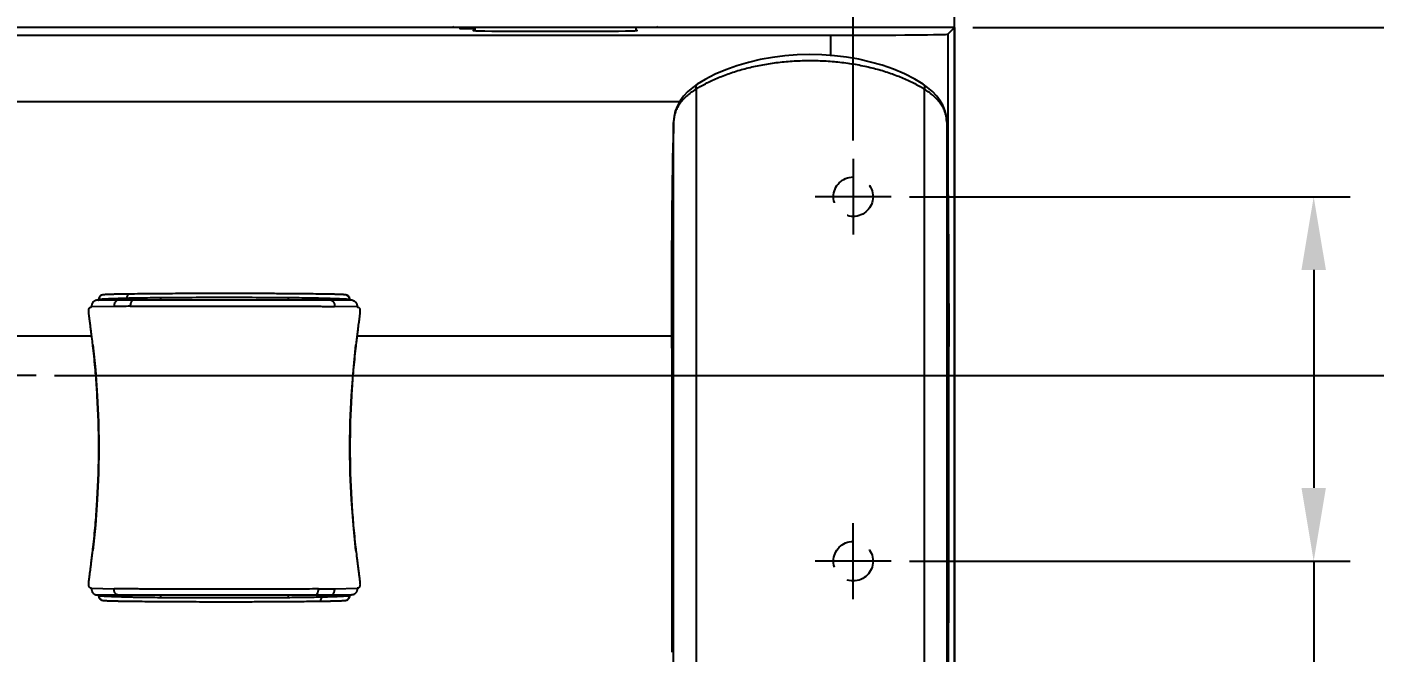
# Model space of a CAD drawing. Header units: millimetres. Extents: x 687 to 1107, y -116 to 478.
# Drawn here: x 813.4 to 859.37, y 126.5 to 147.84 of the extents above; entities that cross this region are included whole.
import ezdxf

# ---------------------------------------------------------------- set-up
doc = ezdxf.new("R2010")
doc.units = ezdxf.units.MM
doc.header["$LTSCALE"] = 0.1
doc.linetypes.add('CENTERX2', pattern=[101.6, 63.5, -12.7, 12.7, -12.7])
doc.linetypes.add('HIDDENX2', pattern=[19.05, 12.7, -6.35])
for name, color, linetype in [('CENTER', 1, 'CENTERX2'), ('DIM', 3, 'Continuous'), ('HIDDEN', 8, 'HIDDENX2')]:
    doc.layers.add(name, color=color, linetype=linetype)
doc.styles.get("Standard").update_dxf_attribs({"font": 'arial.ttf'})
doc.dimstyles.new('ISO-25', dxfattribs={"dimtxt": 2.5, "dimasz": 2.5, "dimexe": 1.25, "dimexo": 0.625, "dimtad": 1, "dimlfac": 5, "dimtxsty": 'Standard', "dimcen": 2.5, "dimadec": 0, "dimazin": 0, "dimtfac": 1, "dimtmove": 0, "dimatfit": 3, "dimfxl": 0, "dimarcsym": 0})

# ---------------------------------------------------------------- blocks, each defined once
blk = doc.blocks.new('*D70')
at = {"layer": 'Defpoints', "color": 0}
for p in [(841.595, 174.875), (758.654, 143.337), (841.595, 143.337)]:
    blk.add_point(p, dxfattribs=at)
at = {"layer": 'DIM', "color": 0, "lineweight": -2}
for p, q in [((758.654, 143.962), (758.654, 176.125)), ((841.595, 143.962), (841.595, 176.125)), ((761.154, 174.875), (839.095, 174.875))]:
    blk.add_line(p, q, dxfattribs=at)
at = {"layer": 'DIM', "color": 0}
for points in [[(761.154, 175.291), (761.154, 174.458), (758.654, 174.875)], [(839.095, 175.291), (839.095, 174.458), (841.595, 174.875)]]:
    blk.add_solid(points, dxfattribs=at)
at = {"layer": 'DIM', "color": 0, "insert": (800.125, 176.776), "char_height": 2.5, "attachment_point": 5}
blk.add_mtext('400', dxfattribs=at)
blk = doc.blocks.new('*D71')
at = {"layer": 'Defpoints', "color": 0}
for p in [(842.891, 142.041), (842.891, 129.6), (857.308, 129.6)]:
    blk.add_point(p, dxfattribs=at)
at = {"layer": 'DIM', "color": 0, "lineweight": -2}
for p, q in [((843.516, 142.041), (858.558, 142.041)), ((857.308, 139.541), (857.308, 132.1)), ((843.516, 129.6), (858.558, 129.6)), ((857.308, 129.6), (857.308, 120.073))]:
    blk.add_line(p, q, dxfattribs=at)
at = {"layer": 'DIM', "color": 0}
for points in [[(856.891, 139.541), (857.725, 139.541), (857.308, 142.041)], [(856.891, 132.1), (857.725, 132.1), (857.308, 129.6)]]:
    blk.add_solid(points, dxfattribs=at)
at = {"layer": 'DIM', "color": 0, "insert": (855.406, 122.492), "char_height": 2.5, "attachment_point": 5, "rotation": 90}
blk.add_mtext('60', dxfattribs=at)
blk = doc.blocks.new('*D72')
at = {"layer": 'Defpoints', "color": 0}
for p in [(845.053, 147.816), (880.874, -59.535), (888.864, -59.535)]:
    blk.add_point(p, dxfattribs=at)
at = {"layer": 'DIM', "color": 0, "lineweight": -2}
for p, q in [((845.678, 147.816), (882.124, 147.816)), ((880.874, 145.316), (880.874, -57.035)), ((888.239, -59.535), (879.624, -59.535))]:
    blk.add_line(p, q, dxfattribs=at)
at = {"layer": 'DIM', "color": 0}
for points in [[(880.457, 145.316), (881.29, 145.316), (880.874, 147.816)], [(880.457, -57.035), (881.29, -57.035), (880.874, -59.535)]]:
    blk.add_solid(points, dxfattribs=at)
at = {"layer": 'DIM', "color": 0, "insert": (878.695, 44.14), "char_height": 2.5, "attachment_point": 5, "rotation": 90}
blk.add_mtext('{\\fGulim|b0|i0|c129|p50;선반까지 높이 }1036,76~1050', dxfattribs=at)
blk = doc.blocks.new('*D74')
at = {"layer": 'Defpoints', "color": 0}
for p in [(813.706, 135.932), (868.909, -59.535), (883.897, -59.535)]:
    blk.add_point(p, dxfattribs=at)
at = {"layer": 'DIM', "color": 0, "lineweight": -2}
for p, q in [((814.331, 135.932), (870.159, 135.932)), ((868.909, 133.432), (868.909, -57.035)), ((883.272, -59.535), (867.659, -59.535))]:
    blk.add_line(p, q, dxfattribs=at)
at = {"layer": 'DIM', "color": 0}
for points in [[(868.492, 133.432), (869.325, 133.432), (868.909, 135.932)], [(868.492, -57.035), (869.325, -57.035), (868.909, -59.535)]]:
    blk.add_solid(points, dxfattribs=at)
at = {"layer": 'DIM', "color": 0, "insert": (867.007, 38.199), "char_height": 2.5, "attachment_point": 5, "rotation": 90}
blk.add_mtext('977.5', dxfattribs=at)
blk = doc.blocks.new('*D75')
at = {"layer": 'Defpoints', "color": 0}
for p in [(845.053, 184.456), (755.196, 130.276), (845.053, 124.405)]:
    blk.add_point(p, dxfattribs=at)
at = {"layer": 'DIM', "color": 0, "lineweight": -2}
for p, q in [((755.196, 130.901), (755.196, 185.706)), ((845.053, 125.03), (845.053, 185.706)), ((757.696, 184.456), (842.553, 184.456))]:
    blk.add_line(p, q, dxfattribs=at)
at = {"layer": 'DIM', "color": 0}
for points in [[(757.696, 184.872), (757.696, 184.039), (755.196, 184.456)], [(842.553, 184.872), (842.553, 184.039), (845.053, 184.456)]]:
    blk.add_solid(points, dxfattribs=at)
at = {"layer": 'DIM', "color": 0, "insert": (800.125, 186.357), "char_height": 2.5, "attachment_point": 5}
blk.add_mtext('450', dxfattribs=at)
blk = doc.blocks.new('*D67')
at = {"layer": 'Defpoints', "color": 0}
for p in [(831.425, 395.825), (883.897, -59.535), (893.168, -59.535)]:
    blk.add_point(p, dxfattribs=at)
at = {"layer": 'DIM', "color": 0, "lineweight": -2}
for p, q in [((832.05, 395.825), (894.418, 395.825)), ((893.168, 393.325), (893.168, -57.035)), ((884.522, -59.535), (894.418, -59.535))]:
    blk.add_line(p, q, dxfattribs=at)
at = {"layer": 'DIM', "color": 0}
for points in [[(892.751, 393.325), (893.585, 393.325), (893.168, 395.825)], [(892.751, -57.035), (893.585, -57.035), (893.168, -59.535)]]:
    blk.add_solid(points, dxfattribs=at)
at = {"layer": 'DIM', "color": 0, "insert": (890.904, 168.145), "char_height": 2.5, "attachment_point": 5, "rotation": 90}
blk.add_mtext('(2280)', dxfattribs=at)

msp = doc.modelspace()

# ---------------------------------------------------------------- linework, layer by layer
for p, q in [((845.0526, 147.8162), (755.1965, 147.8162)), ((827.9652, 147.8162), (827.9252, 147.8562)), ((828.6752, 147.8162), (828.6752, 147.7071)), ((828.6752, 147.8162), (828.6752, 147.7071)), ((834.1753, 147.8162), (834.1753, 147.7071)), ((834.1753, 147.8162), (834.1753, 147.7071)), ((834.8853, 147.8162), (834.9253, 147.8562)), ((844.8254, 147.589), (845.0526, 147.8162)), ((844.8254, 147.589), (844.8254, 142.2977)), ((845.0526, 147.8162), (845.0526, 124.4047)), ((759.4236, 147.5544), (840.8254, 147.5544)), ((840.8254, 146.8608), (840.8254, 147.5544)), ((836.2704, 145.879), (836.1221, 145.774)), ((836.2704, 145.879), (836.2703, 145.8789)), ((844.1285, 145.7744), (843.9805, 145.879)), ((843.9805, 145.879), (843.9805, 145.8789)), ((835.665, 145.2761), (759.4236, 145.2761)), ((836.2304, 145.7116), (836.2304, 121.6533)), ((844.0204, 121.6531), (844.0204, 145.7116)), ((835.4635, 144.5813), (835.4544, 144.1672)), ((835.4637, 144.5814), (835.4635, 144.5765)), ((835.4635, 144.5812), (835.4635, 144.5765)), ((835.4635, 123.7353), (835.4635, 144.5765)), ((844.7873, 144.5819), (844.7872, 144.5869)), ((844.7873, 144.5819), (844.7873, 144.5867)), ((844.7873, 144.5819), (844.7873, 123.7352)), ((824.4734, 138.506), (815.7914, 138.506)), ((815.8426, 138.5073), (815.8438, 138.5127)), ((815.8499, 138.5203), (815.8437, 138.5129)), ((815.85, 138.5206), (815.8524, 138.506)), ((815.8547, 138.5253), (815.8567, 138.5262)), ((815.8547, 138.5258), (815.858, 138.506)), ((815.8749, 138.626), (815.8633, 138.61)), ((815.8749, 138.626), (815.8767, 138.6281)), ((815.875, 138.626), (815.875, 138.6261)), ((815.9428, 138.6791), (815.9427, 138.6791)), ((816.8839, 138.7175), (816.8243, 138.7167)), ((816.966, 138.5738), (816.9718, 138.506)), ((817.948, 138.5881), (817.9515, 138.506)), ((822.308, 138.588), (822.3045, 138.506)), ((823.1546, 138.5059), (823.153, 138.506)), ((823.2898, 138.5738), (823.2841, 138.506)), ((823.5173, 138.5683), (823.5109, 138.506)), ((824.3133, 138.6793), (824.3134, 138.6792)), ((824.383, 138.6238), (824.3824, 138.6246)), ((824.3829, 138.624), (824.3834, 138.6233)), ((824.3852, 138.621), (824.3834, 138.6233)), ((824.3866, 138.6179), (824.3904, 138.6115)), ((824.4064, 138.5206), (824.4039, 138.506)), ((824.4124, 138.5129), (824.4065, 138.5203)), ((824.4124, 138.5127), (824.4135, 138.5073)), ((824.4847, 138.5057), (824.4733, 138.506)), ((816.3664, 138.2917), (815.6031, 138.2766)), ((824.6611, 138.2766), (823.8957, 138.2918)), ((835.3988, 136.8684), (835.399, 137.6987)), ((815.6072, 137.2759), (805.0616, 137.2759)), ((824.6302, 137.054), (824.6219, 136.9828)), ((824.6307, 137.0581), (824.6302, 137.054)), ((835.3989, 137.2759), (824.657, 137.2759)), ((815.6424, 136.9828), (815.6424, 136.9828)), ((824.6219, 136.9828), (824.6219, 136.9828)), ((835.3987, 136.8683), (835.3987, 128.2942)), ((835.3987, 136.8683), (835.3988, 136.8683)), ((835.3988, 136.8684), (835.3988, 128.2942)), ((844.852, 128.0483), (844.8521, 136.9251)), ((815.6336, 129.8935), (815.6341, 129.8982)), ((815.6341, 129.8982), (815.6424, 129.969)), ((815.6424, 129.969), (815.6424, 129.969)), ((824.6219, 129.9689), (824.6219, 129.9689)), ((815.603, 128.6751), (816.3684, 128.66)), ((815.7794, 128.446), (815.7907, 128.4458)), ((815.7907, 128.4458), (824.4727, 128.4458)), ((815.8431, 128.439), (815.8419, 128.4444)), ((815.843, 128.4388), (815.8492, 128.4315)), ((815.8517, 128.4457), (815.8493, 128.4312)), ((815.8561, 128.4255), (815.8539, 128.4265)), ((815.8573, 128.4457), (815.854, 128.426)), ((815.8708, 128.33), (815.874, 128.326)), ((815.874, 128.326), (815.8744, 128.3255)), ((815.9428, 128.2724), (815.9425, 128.2725)), ((816.9711, 128.4458), (816.9653, 128.3779)), ((817.1095, 128.4458), (817.1111, 128.4458)), ((817.951, 128.4458), (817.9475, 128.3637)), ((822.3038, 128.4458), (822.3073, 128.3637)), ((823.2835, 128.4458), (823.2893, 128.3779)), ((823.5103, 128.4458), (823.5168, 128.3834)), ((823.8977, 128.66), (824.6611, 128.6751)), ((824.3129, 128.2725), (824.3132, 128.2726)), ((824.3816, 128.3269), (824.3826, 128.3281)), ((824.3825, 128.3279), (824.3828, 128.3283)), ((824.3828, 128.3283), (824.3934, 128.3435)), ((824.4034, 128.4457), (824.4058, 128.4311)), ((824.406, 128.4314), (824.4119, 128.4388)), ((824.4124, 128.4403), (824.4118, 128.439)), ((824.413, 128.4444), (824.4124, 128.4403)), ((835.3987, 128.2942), (835.3988, 128.2942)), ((816.9502, 128.2334), (817.0234, 128.2325)), ((817.0234, 128.2325), (817.0981, 128.2316)), ((817.0981, 128.2316), (817.1743, 128.2308)), ((817.1743, 128.2308), (817.2522, 128.2299)), ((817.2522, 128.2299), (817.3316, 128.2291)), ((817.3316, 128.2291), (817.4128, 128.2283)), ((817.4128, 128.2283), (817.4956, 128.2275)), ((817.4956, 128.2275), (817.58, 128.2267)), ((817.58, 128.2267), (817.666, 128.2259)), ((817.666, 128.2259), (817.7537, 128.2252)), ((817.7537, 128.2252), (817.8431, 128.2245)), ((817.8431, 128.2245), (817.9342, 128.2238)), ((817.9342, 128.2238), (818.027, 128.2231)), ((818.027, 128.2231), (818.1215, 128.2224)), ((818.1215, 128.2224), (818.2178, 128.2218)), ((818.2178, 128.2218), (818.3158, 128.2212)), ((818.3158, 128.2212), (818.4157, 128.2206)), ((818.4157, 128.2206), (818.5173, 128.22)), ((818.5173, 128.22), (818.6208, 128.2195)), ((818.6208, 128.2195), (818.7261, 128.219)), ((818.7261, 128.219), (818.8332, 128.2185)), ((818.8332, 128.2185), (818.9422, 128.218)), ((818.9422, 128.218), (819.0531, 128.2176)), ((819.0531, 128.2176), (819.1658, 128.2173)), ((819.1658, 128.2173), (819.2804, 128.2169)), ((819.2804, 128.2169), (819.397, 128.2166)), ((823.3708, 128.2342), (823.4305, 128.235)), ((844.852, 128.0482), (844.852, 128.0483)), ((844.8501, 127.2847), (844.8504, 127.3629)), ((844.8485, 126.9713), (844.8489, 127.0357)), ((844.8489, 127.0357), (844.8501, 127.2847))]:
    msp.add_line(p, q)
for points in [[(843.9805, 145.8789), (843.6956, 146.0515), (843.3421, 146.2323), (842.971, 146.3901), (842.5851, 146.5256), (842.1876, 146.6391), (841.7806, 146.7312), (841.3681, 146.8021), (840.9497, 146.8521), (840.5274, 146.8816), (840.1043, 146.891), (839.6815, 146.8799), (839.2581, 146.848), (838.8361, 146.7951), (838.4226, 146.7218), (838.0178, 146.6274), (837.6236, 146.5117), (837.2447, 146.3756), (836.8823, 146.2191), (836.5386, 146.0419), (836.2703, 145.8789)], [(836.1221, 145.774), (835.9508, 145.6289), (835.8067, 145.4769), (835.6872, 145.3158), (835.5918, 145.1453), (835.5217, 144.9633), (835.4786, 144.766), (835.4635, 144.5813)], [(844.7873, 144.5868), (844.7723, 144.7708), (844.7299, 144.9659), (844.6608, 145.1463), (844.5657, 145.3157), (844.4461, 145.4763), (844.3015, 145.6284), (844.1285, 145.7744)], [(835.4544, 144.1672), (835.4451, 143.6721), (835.4366, 143.1493), (835.429, 142.5973), (835.4222, 142.0151), (835.4162, 141.3984), (835.4109, 140.7421), (835.4064, 140.0438), (835.4028, 139.3043), (835.4003, 138.518), (835.399, 137.6736), (835.3987, 136.8684)], [(815.8633, 138.61), (815.8546, 138.5939), (815.8486, 138.579), (815.845, 138.5664), (815.8428, 138.5558), (815.8416, 138.5471), (815.8409, 138.5397), (815.8406, 138.533), (815.8404, 138.527), (815.8404, 138.5213), (815.8405, 138.5158), (815.8406, 138.5103), (815.8408, 138.506)], [(815.9428, 138.6791), (815.9356, 138.676), (815.9205, 138.668), (815.904, 138.6567), (815.8896, 138.6436), (815.8792, 138.6316), (815.8722, 138.6218), (815.8686, 138.616), (815.8682, 138.6154)], [(816.8243, 138.7167), (816.7861, 138.7162), (816.7488, 138.7157), (816.7125, 138.7152), (816.677, 138.7146), (816.6426, 138.7141), (816.6091, 138.7135), (816.5767, 138.713), (816.5453, 138.7124), (816.515, 138.7118), (816.4858, 138.7112), (816.4576, 138.7106), (816.4303, 138.7101), (816.4041, 138.7095), (816.3789, 138.7088), (816.3545, 138.7082), (816.3311, 138.7076), (816.3086, 138.707), (816.287, 138.7064), (816.2663, 138.7058), (816.2464, 138.7051), (816.2273, 138.7045), (816.2091, 138.7039), (816.1918, 138.7033), (816.1752, 138.7026), (816.1594, 138.702), (816.1444, 138.7014), (816.1302, 138.7008), (816.1166, 138.7001), (816.1038, 138.6995), (816.0917, 138.6989), (816.0803, 138.6983), (816.0695, 138.6976), (816.0594, 138.697), (816.0499, 138.6964), (816.041, 138.6957), (816.0327, 138.6951), (816.0249, 138.6945), (816.0176, 138.6938), (816.0108, 138.6932), (816.0043, 138.6925), (815.9982, 138.6918), (815.9923, 138.691), (815.9866, 138.6902), (815.9808, 138.6893), (815.9748, 138.6882), (815.9683, 138.6869), (815.9611, 138.6851), (815.9526, 138.6826), (815.9427, 138.6791)], [(823.1645, 138.72), (823.1162, 138.7205), (823.067, 138.7211), (823.0171, 138.7216), (822.9662, 138.7222), (822.9146, 138.7227), (822.8621, 138.7232), (822.8088, 138.7238), (822.7546, 138.7243), (822.6996, 138.7248), (822.6438, 138.7253), (822.5872, 138.7258), (822.5297, 138.7263), (822.4714, 138.7268), (822.4123, 138.7273), (822.3524, 138.7277), (822.2917, 138.7282), (822.2302, 138.7286), (822.1679, 138.7291), (822.1047, 138.7295), (822.0408, 138.7299), (821.9761, 138.7304), (821.9107, 138.7308), (821.8444, 138.7311), (821.7774, 138.7315), (821.7097, 138.7319), (821.6412, 138.7322), (821.5719, 138.7326), (821.5019, 138.7329), (821.4312, 138.7332), (821.3596, 138.7335), (821.2873, 138.7338), (821.2143, 138.734), (821.1404, 138.7343), (821.0657, 138.7345), (820.9902, 138.7348), (820.9139, 138.735), (820.8368, 138.7351), (820.7588, 138.7353), (820.68, 138.7355), (820.6004, 138.7356), (820.52, 138.7357), (820.4388, 138.7358), (820.3568, 138.7359), (820.274, 138.7359), (820.1903, 138.7359), (820.1059, 138.736), (820.0206, 138.7359), (819.9346, 138.7359), (819.8478, 138.7358), (819.7603, 138.7357), (819.672, 138.7356), (819.583, 138.7355), (819.4932, 138.7353), (819.4028, 138.7351), (819.3116, 138.7349), (819.2198, 138.7346), (819.1273, 138.7343), (819.0341, 138.734), (818.9402, 138.7337), (818.8456, 138.7333), (818.7504, 138.7329), (818.6546, 138.7324), (818.5582, 138.7319), (818.4613, 138.7314), (818.3639, 138.7309), (818.2661, 138.7303), (818.1678, 138.7296), (818.069, 138.729), (817.9698, 138.7282), (817.8702, 138.7275), (817.7703, 138.7267), (817.6701, 138.7258), (817.5697, 138.7249), (817.4692, 138.724), (817.3686, 138.723), (817.2679, 138.722), (817.1672, 138.7209), (817.0667, 138.7197), (816.9663, 138.7185), (816.8839, 138.7175)], [(824.3133, 138.6793), (824.3031, 138.6829), (824.2943, 138.6854), (824.2869, 138.6872), (824.2802, 138.6885), (824.274, 138.6896), (824.268, 138.6905), (824.2621, 138.6913), (824.256, 138.692), (824.2497, 138.6927), (824.2431, 138.6934), (824.2361, 138.6941), (824.2286, 138.6947), (824.2207, 138.6953), (824.2123, 138.696), (824.2033, 138.6966), (824.1938, 138.6972), (824.1836, 138.6978), (824.1728, 138.6984), (824.1614, 138.699), (824.1492, 138.6997), (824.1364, 138.7003), (824.1227, 138.7009), (824.1083, 138.7015), (824.0929, 138.7022), (824.0767, 138.7028), (824.0596, 138.7034), (824.0415, 138.7041), (824.0224, 138.7047), (824.0022, 138.7054), (823.9809, 138.706), (823.9586, 138.7067), (823.9352, 138.7073), (823.9106, 138.708), (823.885, 138.7086), (823.8581, 138.7093), (823.8301, 138.7099), (823.8009, 138.7106), (823.7704, 138.7112), (823.7386, 138.7119), (823.7055, 138.7125), (823.6711, 138.7131), (823.6353, 138.7137), (823.5981, 138.7143), (823.5596, 138.7149), (823.5198, 138.7155), (823.4787, 138.7161), (823.4365, 138.7166), (823.3933, 138.7172), (823.3492, 138.7178), (823.3043, 138.7183), (823.2585, 138.7189), (823.1645, 138.72)], [(824.3906, 138.6111), (824.3882, 138.6154), (824.3822, 138.6249), (824.3724, 138.6376), (824.3577, 138.6523), (824.3401, 138.6655), (824.3231, 138.675), (824.3134, 138.6792)], [(824.4155, 138.5303), (824.4152, 138.5368), (824.4147, 138.544), (824.4138, 138.5524), (824.412, 138.5625), (824.4089, 138.5747), (824.4037, 138.5893), (824.3958, 138.6052), (824.3852, 138.621)], [(824.4151, 138.506), (824.4152, 138.5078), (824.4154, 138.5134), (824.4155, 138.5188)], [(824.4155, 138.5188), (824.4156, 138.5244), (824.4155, 138.5303)], [(815.6424, 136.9828), (815.73, 136.1261), (815.7945, 135.2443), (815.8332, 134.3609), (815.8462, 133.4768), (815.8333, 132.5927), (815.7946, 131.7093), (815.7301, 130.8275), (815.6424, 129.969)], [(824.6219, 129.9689), (824.5345, 130.8256), (824.47, 131.7074), (824.4313, 132.5908), (824.4184, 133.4749), (824.4312, 134.359), (824.4699, 135.2424), (824.5343, 136.1242), (824.6219, 136.9828)], [(815.8402, 128.4458), (815.8402, 128.4451), (815.84, 128.4394), (815.8398, 128.4337), (815.8398, 128.428), (815.8398, 128.4219)], [(815.8398, 128.4219), (815.8401, 128.4153), (815.8406, 128.4081), (815.8416, 128.3995), (815.8434, 128.3893), (815.8465, 128.377), (815.8518, 128.3622), (815.8599, 128.3461), (815.8708, 128.33)], [(815.8698, 128.3327), (815.8668, 128.3376), (815.8676, 128.3363), (815.8712, 128.3305), (815.8782, 128.3205), (815.8887, 128.3083), (815.9032, 128.2952), (815.9198, 128.2837), (815.935, 128.2757), (815.9428, 128.2724)], [(815.9425, 128.2725), (815.9527, 128.2688), (815.9615, 128.2663), (815.9689, 128.2646), (815.9756, 128.2632), (815.9818, 128.2621), (815.9879, 128.2612), (815.9939, 128.2604), (816, 128.2597), (816.0063, 128.259), (816.013, 128.2583), (816.0201, 128.2576), (816.0276, 128.257), (816.0355, 128.2564), (816.044, 128.2557), (816.053, 128.2551), (816.0625, 128.2545), (816.0727, 128.2539), (816.0834, 128.2533), (816.0947, 128.2527), (816.1067, 128.252), (816.1193, 128.2514), (816.1326, 128.2508), (816.1466, 128.2502), (816.1613, 128.2496), (816.1766, 128.249), (816.1927, 128.2484), (816.2096, 128.2478), (816.2271, 128.2472), (816.2454, 128.2466), (816.2645, 128.246), (816.2844, 128.2454), (816.305, 128.2448), (816.3263, 128.2442), (816.3484, 128.2436), (816.3713, 128.2431), (816.3949, 128.2425), (816.4193, 128.2419), (816.4444, 128.2414), (816.4703, 128.2408), (816.497, 128.2402), (816.5246, 128.2397), (816.5529, 128.2392), (816.582, 128.2386), (816.612, 128.2381), (816.6428, 128.2376), (816.6744, 128.2371), (816.7068, 128.2366), (816.7398, 128.2362), (816.7736, 128.2357), (816.808, 128.2352), (816.8429, 128.2348), (816.8783, 128.2343), (816.9502, 128.2334)], [(823.4305, 128.235), (823.4687, 128.2355), (823.506, 128.236), (823.5424, 128.2366), (823.5778, 128.2371), (823.6123, 128.2376), (823.6458, 128.2382), (823.6783, 128.2388), (823.7096, 128.2393), (823.74, 128.2399), (823.7693, 128.2405), (823.7975, 128.2411), (823.8248, 128.2417), (823.851, 128.2423), (823.8763, 128.2429), (823.9007, 128.2435), (823.9241, 128.2441), (823.9466, 128.2447), (823.9683, 128.2453), (823.989, 128.246), (824.0089, 128.2466), (824.028, 128.2472), (824.0462, 128.2478), (824.0636, 128.2485), (824.0802, 128.2491), (824.096, 128.2497), (824.1111, 128.2503), (824.1253, 128.251), (824.1389, 128.2516), (824.1517, 128.2522), (824.1638, 128.2528), (824.1753, 128.2535), (824.1861, 128.2541), (824.1962, 128.2547), (824.2057, 128.2554), (824.2146, 128.256), (824.223, 128.2566), (824.2308, 128.2573), (824.2381, 128.2579), (824.245, 128.2586), (824.2514, 128.2592), (824.2576, 128.2599), (824.2635, 128.2607), (824.2692, 128.2615), (824.275, 128.2624), (824.2809, 128.2635), (824.2874, 128.2648), (824.2946, 128.2665), (824.303, 128.269), (824.3129, 128.2725)], [(824.3132, 128.2726), (824.3222, 128.2765), (824.339, 128.2858), (824.3565, 128.2988), (824.3712, 128.3134), (824.381, 128.3259), (824.3871, 128.3354), (824.3897, 128.3399), (824.3899, 128.3402)], [(824.3934, 128.3435), (824.4018, 128.3596), (824.4076, 128.3745), (824.411, 128.387), (824.413, 128.3974), (824.4141, 128.4059), (824.4147, 128.4132), (824.415, 128.4197), (824.4151, 128.4256), (824.4151, 128.4312), (824.415, 128.4366), (824.4148, 128.4421), (824.4147, 128.4458)], [(819.397, 128.2166), (819.456, 128.2165), (819.5155, 128.2164), (819.5754, 128.2163), (819.6359, 128.2162), (819.6967, 128.2161), (819.7581, 128.216), (819.8198, 128.2159), (819.8821, 128.2159), (819.9448, 128.2158), (820.008, 128.2158), (820.0716, 128.2158), (820.1357, 128.2158), (820.2003, 128.2158), (820.2653, 128.2158), (820.3307, 128.2158), (820.3966, 128.2159), (820.4629, 128.216), (820.5296, 128.216), (820.5967, 128.2161), (820.6643, 128.2162), (820.7323, 128.2164), (820.8007, 128.2165), (820.8695, 128.2167), (820.9387, 128.2168), (821.0083, 128.217), (821.0784, 128.2172), (821.1488, 128.2175), (821.2195, 128.2177), (821.2907, 128.218), (821.3623, 128.2182), (821.4343, 128.2185), (821.5066, 128.2189), (821.5793, 128.2192), (821.6523, 128.2196), (821.7257, 128.2199), (821.7993, 128.2203), (821.8731, 128.2208), (821.9473, 128.2212), (822.0217, 128.2217), (822.0965, 128.2222), (822.1714, 128.2227), (822.2467, 128.2232), (822.3221, 128.2238), (822.3978, 128.2244), (822.4736, 128.225), (822.5496, 128.2256), (822.6257, 128.2263), (822.702, 128.227), (822.7783, 128.2277), (822.8547, 128.2284), (822.9311, 128.2292), (823.0075, 128.23), (823.0839, 128.2308), (823.1602, 128.2317), (823.2365, 128.2326), (823.3127, 128.2335), (823.3708, 128.2342)], [(844.8244, 124.9938), (844.8283, 125.1627), (844.8321, 125.3608), (844.8357, 125.5879), (844.839, 125.8403), (844.842, 126.1151), (844.8447, 126.412), (844.847, 126.7284), (844.849, 127.0601), (844.8506, 127.4048), (844.8516, 127.7605), (844.852, 128.0482)]]:
    msp.add_lwpolyline(points)
for centre, radius, start, end in [((838.5981, 141.9528), 4.4423, 120.71408, 122.20759), ((841.5538, 141.7951), 4.6284, 57.79684, 59.23113), ((974.6707, 141.3012), 139.2457, 178.652194, 178.937898), ((815.9818, 138.5357), 0.1399, 140.88671, 189.44449), ((815.9765, 138.5402), 0.133, 139.83629, 140.96263), ((815.9929, 138.554), 0.1348, 111.86163, 114.52738), ((817.8619, 95.9904), 42.5928, 91.20532, 91.42307), ((822.5795, 104.1799), 34.4012, 88.43813, 88.81675), ((824.2757, 138.5367), 0.1382, 33.16132, 38.82005), ((824.2742, 138.5356), 0.1401, 350.58116, 33.174), ((824.4726, 138.3261), 0.1799, 81.27073, 89.97038), ((817.4252, 86.9842), 51.3181, 90.56343, 91.18229), ((785.5413, 133.4724), 30.3051, 6.45094, 6.65168), ((785.5325, 133.4715), 30.314, 5.0104, 6.45091), ((854.765, 133.4714), 30.3469, 173.58238, 174.99666), ((854.7549, 133.4725), 30.3367, 173.3553, 173.58232), ((785.5372, 133.4718), 30.3092, 3.70391, 5.01049), ((854.7579, 133.472), 30.3398, 174.9966, 176.37856), ((785.5553, 133.473), 30.2911, 3.34696, 3.70382), ((785.6198, 133.4758), 30.2266, 356.65313, 3.34879), ((854.6761, 133.4759), 30.2579, 176.65664, 183.34538), ((854.7393, 133.4732), 30.3212, 176.37866, 176.65846), ((785.5379, 133.4798), 30.3085, 354.99138, 356.37459), ((785.5565, 133.4786), 30.2899, 356.3747, 356.65495), ((854.7406, 133.4787), 30.3225, 183.34355, 183.70038), ((854.7587, 133.4799), 30.3406, 183.70046, 185.00536), ((785.5309, 133.4804), 30.3155, 353.57555, 354.99144), ((854.7635, 133.4803), 30.3455, 185.00527, 186.44546), ((785.5411, 133.4793), 30.3053, 353.34838, 353.57549), ((854.7548, 133.4793), 30.3366, 186.44549, 186.64486), ((815.7915, 128.6283), 0.1825, 261.00401, 269.94845), ((815.9811, 128.4161), 0.1399, 170.63395, 219.10796), ((815.9758, 128.4116), 0.133, 219.03661, 220.04102), ((815.9922, 128.3978), 0.1348, 245.49587, 248.36764), ((822.3851, 171.3853), 43.0168, 271.2045, 271.41979), ((822.8381, 180.0364), 51.3871, 270.56347, 271.18156), ((822.8504, 152.4908), 24.1165, 271.42696, 271.5831), ((824.2753, 128.4145), 0.1378, 321.25818, 327.07372), ((1056.5509, 128.2279), 221.1522, 179.982804, 180.448461), ((606.9074, 128.2704), 237.9447, 359.781475, 359.946523), ((673.1804, 127.8721), 171.6705, 359.261223, 359.699343)]:
    msp.add_arc(centre, radius, start, end)
for centre, major_axis, start_param, end_param in [((829.1252, 147.7883), (0.955, 0), -4.2210199, -2.0625307), ((831.4252, 147.7115), (2.8001, 0), 2.9526986, 6.4720793), ((840.8254, 147.5893), (4.0001, 0), -1.5707963, -0.0087266)]:
    msp.add_ellipse(centre, major_axis=major_axis, ratio=0.0087269, start_param=start_param, end_param=end_param)
for points, knots in [([(836.3292, 145.772), (836.4487, 145.843), (836.7021, 145.9786), (837.1081, 146.1571), (837.5483, 146.3144), (837.9363, 146.4242), (838.2603, 146.4991), (838.5998, 146.5663), (838.9485, 146.6186), (839.3039, 146.6558), (839.5743, 146.6759), (839.8459, 146.6881), (840.1186, 146.6922), (840.3921, 146.6882), (840.6654, 146.6763), (840.9371, 146.6565), (841.2056, 146.6289), (841.4699, 146.5935), (841.7294, 146.5506), (841.9835, 146.5004), (842.3107, 146.4252), (842.7011, 146.3154), (843.1423, 146.1582), (843.5484, 145.9795), (843.8018, 145.8434), (843.9216, 145.772)], [0, 0, 0, 0, 0.0527827, 0.109014, 0.1682798, 0.2301791, 0.2620296, 0.2945134, 0.3616199, 0.3958373, 0.4301858, 0.464578, 0.499078, 0.5337357, 0.5684215, 0.602961, 0.6371801, 0.6709293, 0.7042023, 0.7370284, 0.7693028, 0.8316576, 0.8909122, 0.9470273, 1, 1, 1, 1]), ([(836.2216, 145.7829), (836.2209, 145.7708), (836.2221, 145.7467), (836.2271, 145.7231), (836.2304, 145.7116)], [0, 0, 0, 0, 0.5039115, 1, 1, 1, 1]), ([(836.2703, 145.8789), (836.263, 145.8741), (836.2494, 145.8622), (836.2343, 145.839), (836.2248, 145.812), (836.2221, 145.7927), (836.2216, 145.7829)], [0, 0, 0, 0, 0.2352011, 0.4795411, 0.735279, 1, 1, 1, 1]), ([(843.9805, 145.8789), (843.9864, 145.8751), (843.9975, 145.8659), (844.0108, 145.8486), (844.0208, 145.8283), (844.0271, 145.8059), (844.0299, 145.7823), (844.0294, 145.7582), (844.0263, 145.7345), (844.0226, 145.7191), (844.0204, 145.7115)], [0, 0, 0, 0, 0.1144832, 0.2322201, 0.3543178, 0.480782, 0.6103112, 0.7412448, 0.8719341, 1, 1, 1, 1]), ([(836.2304, 145.7116), (836.1701, 145.6748), (836.0561, 145.5988), (835.9015, 145.4735), (835.7697, 145.3412), (835.6779, 145.2242), (835.6168, 145.1283), (835.5774, 145.0558), (835.5439, 144.9815), (835.5069, 144.8796), (835.4754, 144.7462), (835.4653, 144.6367), (835.4637, 144.5814)], [0, 0, 0, 0, 0.1483825, 0.2873213, 0.4174945, 0.5399329, 0.5987104, 0.6563, 0.7131549, 0.7697575, 0.8836827, 1, 1, 1, 1]), ([(844.7872, 144.5869), (844.7856, 144.6425), (844.7757, 144.7519), (844.744, 144.8849), (844.7071, 144.986), (844.6735, 145.0598), (844.6341, 145.1318), (844.5729, 145.2271), (844.481, 145.343), (844.3491, 145.4743), (844.1944, 145.599), (844.0806, 145.6748), (844.0204, 145.7116)], [0, 0, 0, 0, 0.117171, 0.2306679, 0.2870526, 0.343761, 0.4012426, 0.4599208, 0.582146, 0.7122321, 0.8513155, 1, 1, 1, 1]), ([(844.7873, 144.5819), (844.793, 144.3463), (844.8034, 143.8433), (844.8164, 143.042), (844.8276, 142.1554), (844.8369, 141.1955), (844.8441, 140.1769), (844.8483, 139.2979), (844.8505, 138.5771), (844.8516, 138.0295), (844.8521, 137.4785), (844.8521, 137.1099), (844.8521, 136.9251)], [0, 0, 0, 0, 0.0923491, 0.1971094, 0.313968, 0.439733, 0.5731879, 0.7130713, 0.7840963, 0.8555903, 0.9275997, 1, 1, 1, 1]), ([(835.399, 137.6987), (835.3995, 138.2739), (835.4023, 139.3978), (835.412, 141.0219), (835.4247, 142.2982), (835.4377, 143.2355), (835.445, 143.6726), (835.4489, 143.8823)], [0, 0, 0, 0, 0.2790756, 0.5452441, 0.78792, 0.8982608, 1, 1, 1, 1]), ([(815.7914, 138.506), (815.7789, 138.506), (815.7597, 138.5039), (815.7345, 138.4972), (815.7154, 138.4898), (815.6967, 138.4798), (815.6726, 138.4634), (815.6512, 138.4428), (815.6337, 138.4187), (815.6226, 138.3992), (815.6137, 138.3788), (815.6071, 138.3579), (815.6029, 138.337), (815.6003, 138.3099), (815.6012, 138.2897), (815.6031, 138.2766)], [0, 0, 0, 0, 0.1119028, 0.1710868, 0.2322193, 0.2952843, 0.3599107, 0.4918042, 0.5585758, 0.6253712, 0.6916868, 0.7569366, 0.8206149, 0.8825487, 1, 1, 1, 1]), ([(815.8546, 138.5256), (815.8534, 138.5249), (815.8515, 138.5234), (815.8504, 138.5213), (815.8499, 138.5204)], [0, 0, 0, 0, 0.5731697, 1, 1, 1, 1]), ([(815.8901, 138.6421), (815.8757, 138.6259), (815.8554, 138.588), (815.8535, 138.5455), (815.8567, 138.5262)], [0, 0, 0, 0, 0.5241449, 1, 1, 1, 1]), ([(816.8041, 138.5702), (816.7378, 138.5685), (816.6102, 138.5648), (816.4294, 138.5586), (816.2699, 138.5527), (816.1353, 138.5469), (816.0392, 138.5422), (815.9758, 138.5384), (815.9385, 138.5358), (815.9082, 138.5334), (815.8847, 138.5311), (815.8683, 138.5288), (815.8597, 138.5273), (815.8567, 138.5262)], [0, 0, 0, 0, 0.2097831, 0.4033952, 0.5720393, 0.7146009, 0.829526, 0.8761279, 0.9154731, 0.9475997, 0.9724888, 0.9899956, 1, 1, 1, 1]), ([(815.9369, 138.6766), (815.9326, 138.6746), (815.9153, 138.6656), (815.8999, 138.653), (815.8901, 138.6421)], [0, 0, 0, 0, 0.2455537, 1, 1, 1, 1]), ([(816.4985, 138.506), (816.4944, 138.506), (816.4859, 138.5054), (816.4731, 138.5026), (816.4602, 138.4978), (816.4473, 138.4909), (816.4348, 138.4817), (816.4183, 138.4662), (816.4038, 138.4472), (816.3919, 138.4254), (816.3841, 138.4074), (816.3776, 138.3885), (816.3708, 138.3626), (816.3662, 138.3301), (816.3658, 138.3041), (816.3664, 138.2914)], [0, 0, 0, 0, 0.0445699, 0.0912979, 0.1405363, 0.192771, 0.2484997, 0.3077519, 0.4358836, 0.5044407, 0.5752156, 0.6473799, 0.7200207, 0.8633857, 1, 1, 1, 1]), ([(816.8839, 138.7175), (816.8787, 138.7174), (816.8676, 138.7154), (816.8517, 138.7068), (816.8369, 138.6924), (816.819, 138.6653), (816.8056, 138.6234), (816.8031, 138.5878), (816.8038, 138.5701)], [0, 0, 0, 0, 0.0849619, 0.1809298, 0.2925621, 0.4201355, 0.7092717, 1, 1, 1, 1]), ([(817.0284, 138.506), (817.0251, 138.506), (817.0183, 138.5054), (817.0081, 138.5027), (816.9978, 138.4981), (816.9875, 138.4915), (816.9776, 138.4827), (816.968, 138.472), (816.9589, 138.4594), (816.9506, 138.4451), (816.9432, 138.4292), (816.9368, 138.4121), (816.9314, 138.394), (816.9256, 138.3691), (816.9213, 138.3377), (816.9204, 138.3124), (816.9206, 138.3001)], [0, 0, 0, 0, 0.0390691, 0.0803231, 0.1244602, 0.1722703, 0.2244747, 0.2812346, 0.3424481, 0.4079309, 0.4773737, 0.5500307, 0.6249504, 0.7011093, 0.8532898, 1, 1, 1, 1]), ([(817.948, 138.5874), (817.8629, 138.5867), (817.5356, 138.5837), (817.2082, 138.5792), (816.9659, 138.5741)], [0, 0, 0, 0, 0.2596849, 1, 1, 1, 1]), ([(822.308, 138.588), (821.5814, 138.5947), (820.128, 138.5972), (818.6746, 138.5947), (817.948, 138.5881)], [0, 0, 0, 0, 0.4999891, 1, 1, 1, 1]), ([(823.2899, 138.5742), (823.2117, 138.5758), (822.8843, 138.5819), (822.557, 138.5853), (822.3079, 138.5874)], [0, 0, 0, 0, 0.2390756, 1, 1, 1, 1]), ([(824.3998, 138.5262), (824.397, 138.5273), (824.3889, 138.5287), (824.3735, 138.5309), (824.3516, 138.5331), (824.3234, 138.5354), (824.2888, 138.5379), (824.2301, 138.5415), (824.1413, 138.546), (824.0167, 138.5514), (823.8688, 138.5571), (823.6997, 138.563), (823.58, 138.5667), (823.5172, 138.5685)], [0, 0, 0, 0, 0.0101874, 0.0277586, 0.0526524, 0.0847677, 0.1240312, 0.1703905, 0.2842151, 0.4258904, 0.5934806, 0.786678, 1, 1, 1, 1]), ([(823.7636, 138.506), (823.7678, 138.506), (823.7762, 138.5054), (823.789, 138.5026), (823.8019, 138.4979), (823.8147, 138.491), (823.8272, 138.4818), (823.8437, 138.4664), (823.8582, 138.4474), (823.8701, 138.4257), (823.8779, 138.4077), (823.8844, 138.3888), (823.8912, 138.363), (823.8959, 138.3305), (823.8963, 138.3045), (823.8957, 138.2918)], [0, 0, 0, 0, 0.0445306, 0.0912137, 0.1404032, 0.192587, 0.2482652, 0.3074705, 0.4355338, 0.5040764, 0.5748524, 0.647035, 0.7197123, 0.8632031, 1, 1, 1, 1]), ([(824.3134, 138.6792), (824.3283, 138.6733), (824.3567, 138.6559), (824.3873, 138.6171), (824.4024, 138.5718), (824.4022, 138.5408), (824.3998, 138.5264)], [0, 0, 0, 0, 0.2554267, 0.5167086, 0.7692618, 1, 1, 1, 1]), ([(824.4065, 138.5204), (824.4059, 138.5214), (824.4046, 138.5243), (824.4016, 138.5258), (824.3998, 138.5265)], [0, 0, 0, 0, 0.3822384, 1, 1, 1, 1]), ([(824.4999, 138.5039), (824.5117, 138.5021), (824.5295, 138.4976), (824.5523, 138.488), (824.5692, 138.4788), (824.5855, 138.4676), (824.6007, 138.4545), (824.6147, 138.4398), (824.6271, 138.4237), (824.6378, 138.4063), (824.6496, 138.3822), (824.6595, 138.3508), (824.664, 138.3131), (824.6627, 138.2884), (824.6611, 138.2766)], [0, 0, 0, 0, 0.1163711, 0.1772495, 0.2397989, 0.3037114, 0.3686819, 0.4343796, 0.500471, 0.566609, 0.6324034, 0.7611906, 0.8842807, 1, 1, 1, 1]), ([(815.6424, 136.9828), (815.6323, 137.0694), (815.6169, 137.1981), (815.5961, 137.3675), (815.5808, 137.4896), (815.5682, 137.5883), (815.5585, 137.6644), (815.5515, 137.719), (815.5447, 137.7718), (815.5382, 137.8226), (815.5318, 137.8712), (815.5256, 137.9175), (815.5199, 137.9612), (815.5145, 138.0022), (815.5098, 138.0403), (815.506, 138.0755), (815.5034, 138.1076), (815.5024, 138.1369), (815.5033, 138.1633), (815.5061, 138.187), (815.511, 138.208), (815.5179, 138.2264), (815.5269, 138.2422), (815.5363, 138.2531), (815.5448, 138.2602), (815.554, 138.2663), (815.567, 138.2721), (815.5844, 138.276), (815.5967, 138.2767), (815.6031, 138.2766)], [0, 0, 0, 0, 0.1924429, 0.2861423, 0.3769439, 0.4639883, 0.5058131, 0.5463567, 0.5855232, 0.6232185, 0.6593466, 0.6937686, 0.726308, 0.7567871, 0.7850545, 0.8110639, 0.8348086, 0.8563135, 0.8756855, 0.8931121, 0.9088372, 0.9231556, 0.9363394, 0.9487247, 0.95476, 0.9607685, 0.9729741, 0.9859028, 1, 1, 1, 1]), ([(816.9206, 138.3001), (817.0549, 138.3014), (817.2587, 138.3024), (817.5333, 138.3032), (817.7457, 138.3037), (817.9617, 138.304), (818.2556, 138.3045), (818.6286, 138.3051), (819.0819, 138.3055), (819.5417, 138.3058), (820.0057, 138.3059), (820.4703, 138.3059), (820.9319, 138.3057), (821.3886, 138.3054), (821.7655, 138.3049), (822.0633, 138.3044), (822.2826, 138.3041), (822.4985, 138.3037), (822.7105, 138.3032), (822.9184, 138.3027), (823.1221, 138.3019), (823.3218, 138.3004), (823.5174, 138.2982), (823.7083, 138.2953), (823.8339, 138.293), (823.8957, 138.2917)], [0, 0, 0, 0, 0.0577846, 0.0876426, 0.1181092, 0.1491086, 0.1805564, 0.2445109, 0.3095299, 0.3755108, 0.4422906, 0.5090891, 0.575337, 0.6408083, 0.7055148, 0.7374216, 0.7688969, 0.7998677, 0.8302759, 0.8600715, 0.8892596, 0.9178804, 0.9459629, 0.9733908, 1, 1, 1, 1]), ([(824.6611, 138.2766), (824.6672, 138.2766), (824.6791, 138.2757), (824.6959, 138.2718), (824.7109, 138.2653), (824.724, 138.2561), (824.7352, 138.2443), (824.7444, 138.2299), (824.7516, 138.2129), (824.7568, 138.1933), (824.76, 138.1711), (824.7615, 138.1464), (824.7612, 138.119), (824.7593, 138.0891), (824.7562, 138.0566), (824.752, 138.0214), (824.7472, 137.9835), (824.7419, 137.9429), (824.7362, 137.8998), (824.7302, 137.8543), (824.724, 137.8067), (824.7153, 137.7394), (824.704, 137.6509), (824.6899, 137.5405), (824.6754, 137.4249), (824.6605, 137.3053), (824.6456, 137.1826), (824.6357, 137.0999), (824.6307, 137.0581)], [0, 0, 0, 0, 0.0143953, 0.0276679, 0.0402032, 0.0524532, 0.0648994, 0.078016, 0.092232, 0.1079047, 0.1252962, 0.1445765, 0.1658519, 0.1891952, 0.2146679, 0.2423044, 0.2721191, 0.304064, 0.3380024, 0.3737897, 0.4112818, 0.4503442, 0.5326699, 0.6197774, 0.7108289, 0.8050503, 0.9017217, 1, 1, 1, 1]), ([(815.603, 128.6751), (815.5968, 128.6752), (815.585, 128.676), (815.5682, 128.6799), (815.5532, 128.6865), (815.5401, 128.6957), (815.5289, 128.7075), (815.5197, 128.7219), (815.5126, 128.7389), (815.5074, 128.7585), (815.5042, 128.7807), (815.5027, 128.8054), (815.503, 128.8328), (815.5048, 128.8627), (815.508, 128.8952), (815.5121, 128.9304), (815.517, 128.9683), (815.5223, 129.0089), (815.528, 129.052), (815.534, 129.0974), (815.5402, 129.145), (815.5489, 129.2123), (815.5602, 129.3008), (815.5743, 129.4112), (815.5889, 129.5267), (815.6037, 129.6463), (815.6187, 129.769), (815.6286, 129.8518), (815.6336, 129.8935)], [0, 0, 0, 0, 0.0143852, 0.0276471, 0.0401717, 0.0524122, 0.0648512, 0.0779635, 0.0921784, 0.1078529, 0.125248, 0.1445329, 0.1658131, 0.1891604, 0.2146362, 0.2422741, 0.2720885, 0.3040314, 0.337967, 0.3737516, 0.4112421, 0.4503043, 0.5326327, 0.6197457, 0.7108046, 0.8050345, 0.9017141, 1, 1, 1, 1]), ([(824.6219, 129.9689), (824.632, 129.8823), (824.6474, 129.7536), (824.6682, 129.5842), (824.6811, 129.4814), (824.6912, 129.4015), (824.6986, 129.3436), (824.7058, 129.2873), (824.7127, 129.2327), (824.7195, 129.1799), (824.7261, 129.1292), (824.7324, 129.0805), (824.7386, 129.0342), (824.7443, 128.9905), (824.7496, 128.9495), (824.7544, 128.9114), (824.7582, 128.8762), (824.7608, 128.8441), (824.7617, 128.8148), (824.7608, 128.7884), (824.758, 128.7647), (824.7532, 128.7437), (824.7463, 128.7253), (824.7372, 128.7095), (824.7278, 128.6986), (824.7193, 128.6915), (824.7101, 128.6854), (824.6972, 128.6796), (824.6797, 128.6757), (824.6675, 128.675), (824.6611, 128.6751)], [0, 0, 0, 0, 0.1924426, 0.2861411, 0.3769414, 0.4209899, 0.4639841, 0.5058078, 0.5463505, 0.5855161, 0.6232108, 0.6593389, 0.6937612, 0.7263011, 0.756781, 0.7850493, 0.8110596, 0.8348053, 0.8563109, 0.8756836, 0.8931108, 0.9088366, 0.9231558, 0.9363405, 0.9487264, 0.9547619, 0.9607705, 0.9729761, 0.985904, 1, 1, 1, 1]), ([(815.603, 128.6751), (815.6013, 128.6633), (815.6003, 128.6452), (815.6021, 128.6208), (815.6052, 128.6018), (815.6103, 128.5829), (815.6172, 128.5641), (815.626, 128.5459), (815.6366, 128.5286), (815.6489, 128.5125), (815.6627, 128.4978), (815.6779, 128.4848), (815.694, 128.4736), (815.7108, 128.4642), (815.7334, 128.4545), (815.7512, 128.4499), (815.763, 128.448)], [0, 0, 0, 0, 0.1156502, 0.1764053, 0.2387622, 0.3026051, 0.367653, 0.4334242, 0.4994628, 0.565389, 0.6309416, 0.6958739, 0.7598556, 0.8225065, 0.8834722, 1, 1, 1, 1]), ([(815.8492, 128.4314), (815.8497, 128.4305), (815.8508, 128.4284), (815.8527, 128.4268), (815.8539, 128.4262)], [0, 0, 0, 0, 0.4256075, 1, 1, 1, 1]), ([(815.8895, 128.3096), (815.8751, 128.3258), (815.8547, 128.3636), (815.8529, 128.4062), (815.8561, 128.4255)], [0, 0, 0, 0, 0.5241326, 1, 1, 1, 1]), ([(815.8561, 128.4258), (815.8594, 128.4244), (815.8692, 128.4227), (815.8881, 128.4202), (815.9157, 128.4177), (815.9517, 128.415), (815.9959, 128.412), (816.0711, 128.4079), (816.1846, 128.4026), (816.3435, 128.3963), (816.4943, 128.3907), (816.6284, 128.3869), (816.7761, 128.3819), (816.889, 128.3794), (816.9653, 128.3779)], [0, 0, 0, 0, 0.0094967, 0.0267394, 0.0516979, 0.0841967, 0.1241798, 0.1714903, 0.2874407, 0.4311609, 0.6010317, 0.6949171, 0.7937437, 1, 1, 1, 1]), ([(815.9363, 128.2751), (815.932, 128.2771), (815.9147, 128.2861), (815.8992, 128.2987), (815.8895, 128.3096)], [0, 0, 0, 0, 0.2455519, 1, 1, 1, 1]), ([(816.5005, 128.4458), (816.4964, 128.4457), (816.4879, 128.4463), (816.4752, 128.4491), (816.4623, 128.4538), (816.4494, 128.4608), (816.4369, 128.4699), (816.4204, 128.4853), (816.406, 128.5043), (816.3941, 128.5261), (816.3862, 128.544), (816.3797, 128.5629), (816.3729, 128.5888), (816.3682, 128.6212), (816.3678, 128.6473), (816.3684, 128.6599)], [0, 0, 0, 0, 0.044527, 0.0912061, 0.1403915, 0.1925715, 0.2482465, 0.3074498, 0.4355124, 0.5040567, 0.5748358, 0.647022, 0.7197031, 0.8632003, 1, 1, 1, 1]), ([(823.3435, 128.6516), (823.2091, 128.6503), (823.0053, 128.6493), (822.7307, 128.6485), (822.5184, 128.6481), (822.3024, 128.6477), (822.0085, 128.6472), (821.6355, 128.6466), (821.1822, 128.6462), (820.7224, 128.6459), (820.2584, 128.6458), (819.7938, 128.6458), (819.3323, 128.646), (818.8756, 128.6464), (818.4987, 128.6469), (818.2009, 128.6473), (817.9816, 128.6477), (817.7657, 128.648), (817.5537, 128.6485), (817.3459, 128.649), (817.1422, 128.6499), (816.9424, 128.6513), (816.7468, 128.6535), (816.5559, 128.6564), (816.4302, 128.6588), (816.3684, 128.66)], [0, 0, 0, 0, 0.0577927, 0.0876506, 0.1181143, 0.1491096, 0.1805537, 0.2445056, 0.3095256, 0.3755071, 0.4422847, 0.5090798, 0.5753257, 0.6407969, 0.7055028, 0.7374084, 0.7688817, 0.7998501, 0.8302566, 0.8600522, 0.8892439, 0.9178711, 0.9459586, 0.9733895, 1, 1, 1, 1]), ([(816.9653, 128.3776), (817.0436, 128.376), (817.371, 128.3698), (817.6985, 128.3664), (817.9476, 128.3643)], [0, 0, 0, 0, 0.2391036, 1, 1, 1, 1]), ([(817.9475, 128.3637), (818.6741, 128.3571), (820.1274, 128.3545), (821.5807, 128.357), (822.3073, 128.3637)], [0, 0, 0, 0, 0.5000108, 1, 1, 1, 1]), ([(822.3073, 128.3643), (822.3923, 128.365), (822.7197, 128.368), (823.047, 128.3725), (823.2894, 128.3776)], [0, 0, 0, 0, 0.2596463, 1, 1, 1, 1]), ([(823.2357, 128.4458), (823.239, 128.4458), (823.2458, 128.4463), (823.256, 128.449), (823.2663, 128.4536), (823.2765, 128.4603), (823.2865, 128.469), (823.2961, 128.4797), (823.3051, 128.4923), (823.3134, 128.5066), (823.3208, 128.5225), (823.3273, 128.5396), (823.3327, 128.5577), (823.3385, 128.5826), (823.3428, 128.614), (823.3437, 128.6393), (823.3435, 128.6516)], [0, 0, 0, 0, 0.0390622, 0.0803088, 0.1244387, 0.1722431, 0.2244432, 0.2811992, 0.3424097, 0.4078916, 0.4773352, 0.5499941, 0.624917, 0.7010801, 0.8532732, 1, 1, 1, 1]), ([(823.3708, 128.2342), (823.376, 128.2343), (823.3871, 128.2363), (823.4031, 128.2449), (823.4179, 128.2593), (823.4358, 128.2864), (823.4492, 128.3283), (823.4517, 128.3639), (823.4509, 128.3817)], [0, 0, 0, 0, 0.0849784, 0.1809496, 0.2925878, 0.4201809, 0.7093053, 1, 1, 1, 1]), ([(823.5167, 128.3832), (823.5793, 128.385), (823.6987, 128.3887), (823.8675, 128.3946), (824.0156, 128.4002), (824.1404, 128.4057), (824.2294, 128.4102), (824.2882, 128.4138), (824.3228, 128.4163), (824.351, 128.4186), (824.373, 128.4208), (824.3883, 128.423), (824.3965, 128.4245), (824.3993, 128.4255)], [0, 0, 0, 0, 0.2125278, 0.4055337, 0.5733909, 0.7152632, 0.8295268, 0.8759078, 0.9151318, 0.9472327, 0.9721711, 0.9897987, 1, 1, 1, 1]), ([(823.7656, 128.4458), (823.7698, 128.4458), (823.7782, 128.4464), (823.791, 128.4491), (823.8039, 128.4539), (823.8168, 128.4609), (823.8293, 128.4701), (823.8458, 128.4855), (823.8603, 128.5046), (823.8722, 128.5263), (823.88, 128.5443), (823.8865, 128.5633), (823.8933, 128.5891), (823.8979, 128.6216), (823.8983, 128.6476), (823.8977, 128.6603)], [0, 0, 0, 0, 0.0445694, 0.0912967, 0.1405341, 0.1927678, 0.2484952, 0.307746, 0.4358751, 0.5044313, 0.5752055, 0.6473696, 0.7200109, 0.8633793, 1, 1, 1, 1]), ([(824.3132, 128.2726), (824.3281, 128.2786), (824.3564, 128.2961), (824.3869, 128.3349), (824.402, 128.3803), (824.4016, 128.4112), (824.3993, 128.4255)], [0, 0, 0, 0, 0.2555637, 0.5168858, 0.7693813, 1, 1, 1, 1]), ([(824.3909, 128.3396), (824.4007, 128.3547), (824.4142, 128.3874), (824.4145, 128.4226), (824.4119, 128.4388)], [0, 0, 0, 0, 0.5236814, 1, 1, 1, 1]), ([(824.3993, 128.4252), (824.4011, 128.4259), (824.404, 128.4274), (824.4054, 128.4303), (824.406, 128.4313)], [0, 0, 0, 0, 0.6165894, 1, 1, 1, 1]), ([(824.6611, 128.6751), (824.6629, 128.6621), (824.6641, 128.6347), (824.659, 128.6004), (824.6505, 128.5729), (824.6416, 128.5525), (824.6305, 128.533), (824.6129, 128.509), (824.5916, 128.4882), (824.5675, 128.4718), (824.5429, 128.4589), (824.5113, 128.4485), (824.4852, 128.4458), (824.4727, 128.4458)], [0, 0, 0, 0, 0.1174672, 0.2429383, 0.3081644, 0.3744473, 0.441285, 0.5081964, 0.6402964, 0.7048861, 0.7679162, 0.8880702, 1, 1, 1, 1])]:
    msp.add_open_spline(points, degree=3, knots=knots)
at = {"layer": 'CENTER'}
for p, q in [((841.5948, 143.3372), (841.5948, 140.7453)), ((842.8908, 142.0412), (840.2989, 142.0412)), ((813.7061, 135.9324), (807.2782, 135.9324)), ((841.5948, 128.3042), (841.5948, 130.8961)), ((842.8908, 129.6001), (840.2989, 129.6001))]:
    msp.add_line(p, q, dxfattribs=at)
at = {"layer": 'HIDDEN'}
for centre in [(841.5948, 142.0412), (841.5948, 129.6001)]:
    msp.add_circle(centre, 0.6739, dxfattribs=at)

# ---------------------------------------------------------------- dimensions: what is measured, and where the dimension line sits
at = {"layer": 'DIM'}
for base, p1, p2, text, picture, middle in [((893.1679, -59.5354), (831.4252, 395.8247), (883.897, -59.5354), '(2280)', '*D67', (890.9041, 168.1447)), ((880.8735, -59.5354), (845.0526, 147.8162), (888.8644, -59.5354), '{\\fGulim|b0|i0|c129|p50;선반까지 높이 }<>~1050', '*D72', (878.6947, 44.1404))]:
    dim = msp.add_linear_dim(base=base, p1=p1, p2=p2, angle=90, text=text, dimstyle='ISO-25', dxfattribs=at)
    dim.commit()
    dim.dimension.update_dxf_attribs({"geometry": picture, "text_midpoint": middle})
for base, p1, p2, text, picture, middle in [((845.0526, 184.4558), (755.1965, 130.2758), (845.0526, 124.4047), '450', '*D75', (800.1245, 184.4558)), ((841.5948, 174.8747), (758.6542, 143.3372), (841.5948, 143.3372), '400', '*D70', (800.1245, 174.8747))]:
    dim = msp.add_linear_dim(base=base, p1=p1, p2=p2, text=text, dimstyle='ISO-25', dxfattribs=at)
    dim.commit()
    dim.dimension.update_dxf_attribs({"geometry": picture, "text_midpoint": middle, "dimtype": 160})
for base, p1, p2, text, picture, middle in [((857.3079, 129.6001), (842.8908, 142.0412), (842.8908, 129.6001), '60', '*D71', (857.3079, 122.4915)), ((868.9086, -59.5354), (813.7061, 135.9324), (883.897, -59.5354), '977.5', '*D74', (868.9086, 38.1985))]:
    dim = msp.add_linear_dim(base=base, p1=p1, p2=p2, angle=90, text=text, dimstyle='ISO-25', dxfattribs=at)
    dim.commit()
    dim.dimension.update_dxf_attribs({"geometry": picture, "text_midpoint": middle, "dimtype": 160})

doc.saveas('drawing.dxf')
